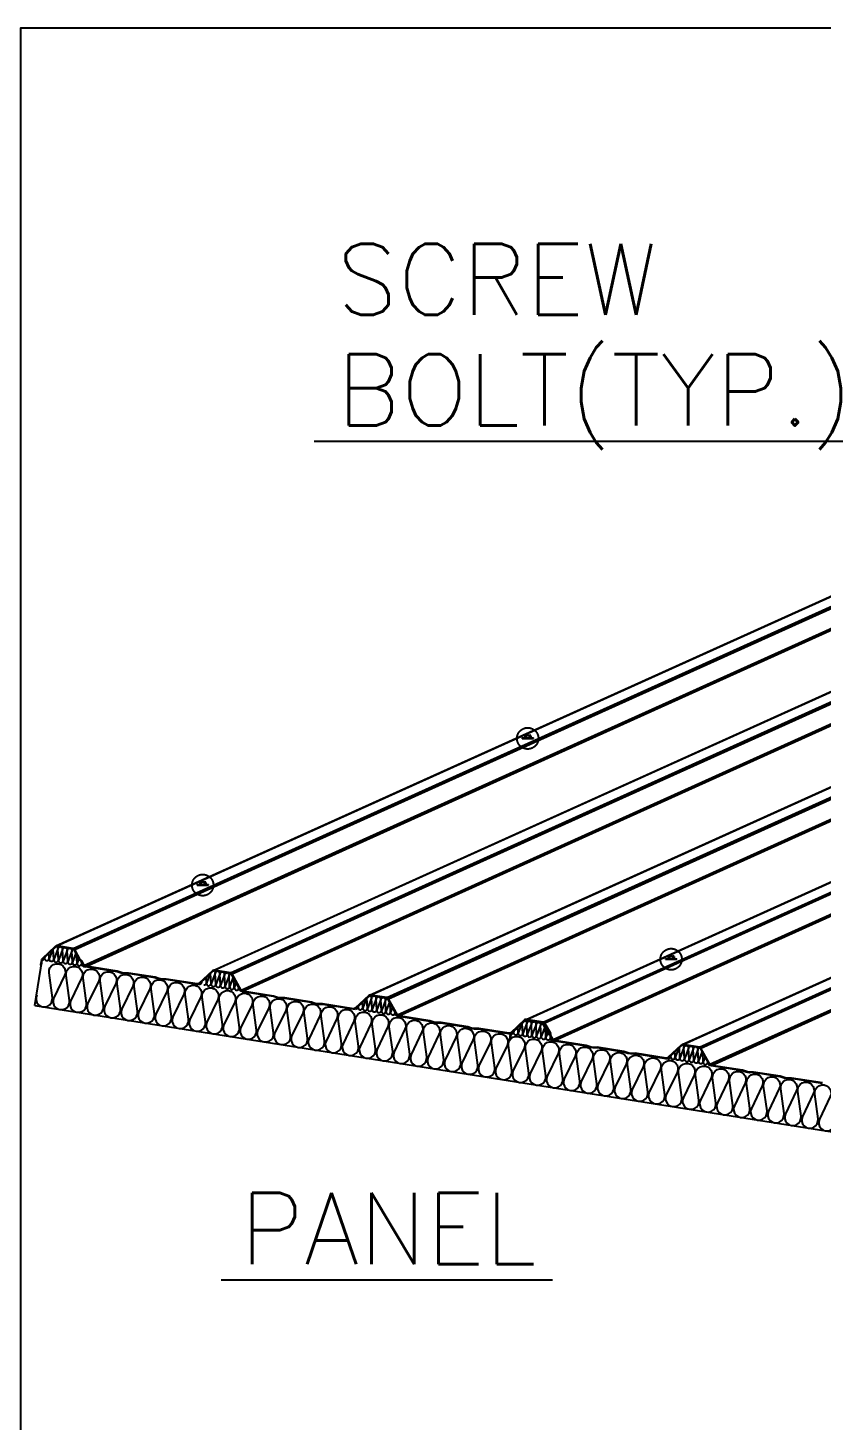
# Model space of a CAD drawing. Header units: metres. Extents: x -297536 to 1852864, y -630451 to -422551.
# Drawn here: x 1130566 to 1142245, y -596423 to -575917 of the extents above; entities that cross this region are included whole.
import ezdxf

# ---------------------------------------------------------------- set-up
doc = ezdxf.new("R2010")
doc.units = ezdxf.units.M
doc.header["$LTSCALE"] = 700
doc.linetypes.add('HID', pattern=[2.3, 1.5, -0.8])
for name, color, linetype in [('DIM', 7, 'Continuous'), ('INS', 8, 'Continuous'), ('TEX', 3, 'Continuous')]:
    doc.layers.add(name, color=color, linetype=linetype)
doc.styles.add('WHGTXT', font='romans.shx', dxfattribs={"bigfont": 'WHGTXT.shx'})

msp = doc.modelspace()

# ---------------------------------------------------------------- linework, layer by layer
at = {"color": 8}
for p, q in [((1130980, -589439), (1149689.8, -580991.8)), ((1130994.1, -589438), (1149698.6, -580993.2)), ((1131235.1, -589476.2), (1149939.6, -581031.3)), ((1131248.3, -589481.5), (1149958.1, -581034.3)), ((1131257.8, -589492), (1149982.4, -581038.1)), ((1131388.8, -589729.1), (1150468.1, -581115)), ((1131398.3, -589739.7), (1150492.4, -581118.9)), ((1131411.4, -589745), (1150510.9, -581121.8)), ((1133295.3, -589798.6), (1151993.5, -581356.6)), ((1133309.5, -589797.6), (1152002.3, -581358)), ((1133550.5, -589835.8), (1152243.4, -581396.2)), ((1133563.6, -589841.1), (1152261.8, -581399.1)), ((1133573.1, -589851.7), (1152286.1, -581403)), ((1133704.2, -590088.7), (1152771.9, -581479.9)), ((1133713.6, -590099.3), (1152796.2, -581483.8)), ((1133726.8, -590104.6), (1152814.6, -581486.7)), ((1135597.2, -590163.2), (1154295.4, -581721.2)), ((1135611.3, -590162.2), (1154304.2, -581722.6)), ((1135852.4, -590200.4), (1154545.2, -581760.8)), ((1135865.5, -590205.7), (1154563.7, -581763.7)), ((1135875, -590216.3), (1154588, -581767.6)), ((1136006, -590453.3), (1155073.7, -581844.5)), ((1136015.5, -590463.9), (1155098.1, -581848.4)), ((1136028.7, -590469.2), (1155116.5, -581851.3)), ((1137900.7, -590520), (1156585.7, -582084)), ((1137909.8, -590521.3), (1156594.5, -582085.4)), ((1138150.8, -590559.5), (1156835.6, -582123.5)), ((1138166.5, -590563.6), (1156854, -582126.5)), ((1138177.6, -590573.4), (1156878.3, -582130.3)), ((1138297.8, -590815.4), (1157364.1, -582207.3)), ((1138306.8, -590826.2), (1157388.4, -582211.1)), ((1138319.1, -590831.9), (1157406.8, -582214)), ((1140198.3, -590891.9), (1158896.4, -582450)), ((1140212.4, -590891), (1158905.3, -582451.4)), ((1140453.4, -590929.1), (1159146.3, -582489.5)), ((1140466.6, -590934.4), (1159164.8, -582492.5)), ((1140476.1, -590945), (1159189.1, -582496.3)), ((1140607.1, -591182.1), (1159674.8, -582573.2)), ((1140616.6, -591192.6), (1159699.1, -582577.1)), ((1140629.7, -591197.9), (1159717.6, -582580))]:
    msp.add_line(p, q, dxfattribs=at)
for p, q in [((1142710, -582011.6), (1134781.5, -582011.6)), ((1138289.2, -594362.7), (1133414.3, -594362.7))]:
    msp.add_line(p, q)
at = {"color": 1}
for p, q in [((1137841.1, -586382.3), (1137841.1, -586375.3)), ((1137841.1, -586375.3), (1138009.1, -586375.3)), ((1137841.1, -586382.3), (1138009.1, -586382.3)), ((1137881, -586343.8), (1137881, -586375.3)), ((1137892, -586336.8), (1137958.2, -586336.8)), ((1137903, -586343.8), (1137903, -586375.3)), ((1137947.1, -586343.8), (1137947.1, -586375.3)), ((1137969.2, -586343.8), (1137969.2, -586375.3)), ((1138009.1, -586382.3), (1138009.1, -586375.3)), ((1133096.1, -588504.1), (1133096.1, -588535.6)), ((1133107.1, -588497.1), (1133173.2, -588497.1)), ((1133118.1, -588504.1), (1133118.1, -588535.6)), ((1133162.2, -588504.1), (1133162.2, -588535.6)), ((1133184.3, -588504.1), (1133184.3, -588535.6)), ((1133056.2, -588542.6), (1133056.2, -588535.6)), ((1133056.2, -588535.6), (1133224.2, -588535.6)), ((1133056.2, -588542.6), (1133224.2, -588542.6)), ((1133224.2, -588542.6), (1133224.2, -588535.6)), ((1139952.1, -589634.8), (1139952.1, -589627.8)), ((1139952.1, -589627.8), (1140120.1, -589627.8)), ((1139952.1, -589634.8), (1140120.1, -589634.8)), ((1139992, -589596.3), (1139992, -589627.8)), ((1140003, -589589.3), (1140069.2, -589589.3)), ((1140014, -589596.3), (1140014, -589627.8)), ((1140058.1, -589596.3), (1140058.1, -589627.8)), ((1140080.2, -589596.3), (1140080.2, -589627.8)), ((1140120.1, -589634.8), (1140120.1, -589627.8))]:
    msp.add_line(p, q, dxfattribs=at)
at = {"color": 5}
msp.add_lwpolyline([(1165464.2, -610917.4), (1130464.2, -610917.4), (1130464.2, -575917.3), (1165464.2, -575917.3)], close=True, dxfattribs=at)
at = {"color": 8}
for points in [[(1138215.5, -590659), (1138208.2, -590663.1), (1138248.8, -590736.6, 1), (1138263.5, -590728.4), (1138179.4, -590576.3, 0.2311749), (1138156.8, -590560.4), (1137903.8, -590520.4, 0.2311749), (1137877.4, -590528.4), (1137675, -590717.7, -0.2311749), (1137648.5, -590725.8), (1137204.7, -590655.5), (1137144.4, -590656.5), (1137099.4, -590649.4), (1137042.3, -590629.7), (1136648.4, -590567.3), (1136588, -590568.4), (1136543.1, -590561.3), (1136486, -590541.6), (1136028.7, -590469.2, -0.2311749), (1136006, -590453.3), (1135875, -590216.3, 0.2311749), (1135852.4, -590200.4), (1135611.3, -590162.2, 0.2311749), (1135584.9, -590170.3), (1135387, -590355.3, -0.2311749), (1135360.6, -590363.4), (1134903.3, -590291), (1134842.9, -590292), (1134798, -590284.9), (1134740.9, -590265.2), (1134346.9, -590202.8), (1134286.6, -590203.9), (1134241.6, -590196.8), (1134184.5, -590177.1), (1133726.8, -590104.6, -0.2311749), (1133704.2, -590088.7), (1133573.1, -589851.7, 0.2311749), (1133550.5, -589835.8), (1133309.5, -589797.6, 0.2311749), (1133283, -589805.7), (1133085.1, -589990.7, -0.2311749), (1133058.7, -589998.8), (1132601.9, -589926.4), (1132541.5, -589927.5), (1132496.5, -589920.4), (1132439.4, -589900.7), (1132045.5, -589838.3), (1131985.1, -589839.4), (1131940.2, -589832.3), (1131883.1, -589812.6), (1131417.9, -589738.9, -0.2311749), (1131395.3, -589723.1), (1131358.6, -589656.7, 0.2311749), (1131352.1, -589652.1), (1131347.7, -589651.4, -0.2311749), (1131341.2, -589646.8), (1131255.4, -589491.7, 0.2311749), (1131232.8, -589475.8), (1130996.5, -589438.4, 0.2311749), (1130970, -589446.5), (1130775.3, -589628.5, 0.1670433), (1130765.7, -589646.6), (1130754.3, -589718.8), (1130762.5, -589720.1)], [(1138256.2, -590732.5), (1138172.1, -590580.3, 0.2311749), (1138155.5, -590568.7), (1137902.5, -590528.6, 0.2311749), (1137883.1, -590534.6), (1137680.7, -590723.8, -0.2311749), (1137647.2, -590734), (1137204.2, -590663.9), (1137143.8, -590664.9), (1137097.4, -590657.6), (1137040.3, -590637.9), (1136647.8, -590575.8), (1136587.4, -590576.8), (1136541, -590569.5), (1136483.9, -590549.8), (1136027.4, -590477.5, -0.2311749), (1135998.7, -590457.4), (1135871.6, -590227.5, 0.2311749), (1135842.9, -590207.4), (1135618.1, -590171.8, 0.2311749), (1135584.7, -590182.1), (1135392.8, -590361.4, -0.2311749), (1135359.3, -590371.7), (1134902.7, -590299.4), (1134842.3, -590300.4), (1134795.9, -590293.1), (1134738.8, -590273.4), (1134346.4, -590211.2), (1134286, -590212.3), (1134239.6, -590205), (1134182.5, -590185.3), (1133725.5, -590112.9, -0.2311749), (1133696.8, -590092.8), (1133569.7, -589862.9, 0.2311749), (1133541.1, -589842.8), (1133316.2, -589807.2, 0.2311749), (1133282.8, -589817.5), (1133090.9, -589996.8, -0.2311749), (1133057.4, -590007.1), (1132601.3, -589934.8), (1132540.9, -589935.9), (1132494.5, -589928.6), (1132437.4, -589908.9), (1132044.9, -589846.7), (1131984.5, -589847.8), (1131938.1, -589840.4), (1131881, -589820.8), (1131416.6, -589747.2, -0.2311749), (1131388, -589727.1), (1131351.3, -589660.8, 0.2311749), (1131350.8, -589660.4), (1131346.4, -589659.7, -0.2311749), (1131333.8, -589650.9), (1131248.1, -589495.7, 0.2311749), (1131231.5, -589484.1), (1130995.1, -589446.7, 0.2311749), (1130975.8, -589452.6), (1130781, -589634.6, 0.1670433), (1130774, -589647.9), (1130762.5, -589720.1)], [(1130697.2, -590165, 1.34), (1130927.1, -590201.4), (1130877.7, -589836, -1.34), (1131107.5, -589872.5), (1130947.7, -590204.7), (1130947.7, -590204.7, 1.34), (1131177.6, -590241.1), (1131128.2, -589875.7, -1.34), (1131358, -589912.1), (1131198.2, -590244.3), (1131198.2, -590244.3, 1.34), (1131428.1, -590280.7), (1131378.7, -589915.4, -1.34), (1131608.5, -589951.8), (1131448.7, -590284), (1131448.7, -590284, 1.34), (1131678.6, -590320.4), (1131629.2, -589955.1, -1.34), (1131859, -589991.5), (1131699.2, -590323.7), (1131699.2, -590323.7, 1.34), (1131929.1, -590360.1), (1131879.7, -589994.8, -1.34), (1132109.5, -590031.2), (1131949.7, -590363.4), (1131949.7, -590363.4, 1.34), (1132179.6, -590399.8), (1132130.2, -590034.4, -1.34), (1132360, -590070.8), (1132200.2, -590403), (1132200.2, -590403, 1.34), (1132430.1, -590439.4), (1132380.7, -590074.1, -1.34), (1132610.5, -590110.5), (1132450.7, -590442.7), (1132450.7, -590442.7, 1.34), (1132680.6, -590479.1), (1132631.2, -590113.8, -1.34), (1132861, -590150.2), (1132701.2, -590482.4), (1132701.2, -590482.4, 1.34), (1132931.1, -590518.8), (1132881.7, -590153.5, -1.34), (1133111.5, -590189.9), (1132951.7, -590522.1), (1132951.7, -590522.1, 1.34), (1133181.5, -590558.5), (1133132.2, -590193.1, -1.34), (1133362, -590229.5), (1133202.2, -590561.7), (1133202.2, -590561.7, 1.34), (1133432, -590598.1), (1133382.7, -590232.8, -1.34), (1133612.5, -590269.2), (1133452.7, -590601.4), (1133452.7, -590601.4, 1.34), (1133682.5, -590637.8), (1133633.2, -590272.5, -1.34), (1133863, -590308.9), (1133703.2, -590641.1), (1133703.2, -590641.1, 1.34), (1133933, -590677.5), (1133883.7, -590312.2, -1.34), (1134113.5, -590348.6), (1133953.7, -590680.8), (1133953.7, -590680.8, 1.34), (1134183.5, -590717.2), (1134134.2, -590351.8, -1.34), (1134364, -590388.2), (1134204.2, -590720.4), (1134204.2, -590720.4, 1.34), (1134434, -590756.8), (1134384.7, -590391.5, -1.34), (1134614.5, -590427.9), (1134454.7, -590760.1), (1134454.7, -590760.1, 1.34), (1134684.5, -590796.5), (1134635.2, -590431.2, -1.34), (1134865, -590467.6), (1134705.2, -590799.8), (1134705.2, -590799.8, 1.34), (1134935, -590836.2), (1134885.6, -590470.9, -1.34), (1135115.5, -590507.3), (1134955.7, -590839.5), (1134955.7, -590839.5, 1.34), (1135185.5, -590875.9), (1135136.1, -590510.5, -1.34), (1135366, -590546.9), (1135206.2, -590879.1), (1135206.2, -590879.1, 1.34), (1135436, -590915.5), (1135386.6, -590550.2, -1.34), (1135616.5, -590586.6), (1135456.7, -590918.8), (1135456.7, -590918.8, 1.34), (1135686.5, -590955.2), (1135637.1, -590589.9, -1.34), (1135867, -590626.3), (1135707.2, -590958.5), (1135707.2, -590958.5, 1.34), (1135937, -590994.9), (1135887.6, -590629.6, -1.34), (1136117.5, -590666), (1135957.7, -590998.2), (1135957.7, -590998.2, 1.34), (1136187.5, -591034.6), (1136138.1, -590669.2, -1.34), (1136368, -590705.6), (1136208.2, -591037.8), (1136208.2, -591037.8, 1.34), (1136438, -591074.2), (1136388.6, -590708.9, -1.34), (1136618.5, -590745.3), (1136458.7, -591077.5), (1136458.7, -591077.5, 1.34), (1136688.5, -591113.9), (1136639.1, -590748.6, -1.34), (1136869, -590785), (1136709.2, -591117.2), (1136709.2, -591117.2, 1.34), (1136939, -591153.6), (1136889.6, -590788.3, -1.34), (1137119.5, -590824.7), (1136959.7, -591156.9), (1136959.7, -591156.9, 1.34), (1137189.5, -591193.3), (1137140.1, -590827.9, -1.34), (1137370, -590864.3), (1137210.2, -591196.5), (1137210.2, -591196.5, 1.34), (1137440, -591232.9), (1137390.6, -590867.6, -1.34), (1137620.5, -590904), (1137460.7, -591236.2), (1137460.7, -591236.2, 1.34), (1137690.5, -591272.6), (1137641.1, -590907.3, -1.34), (1137871, -590943.7), (1137711.2, -591275.9), (1137711.2, -591275.9, 1.34), (1137941, -591312.3), (1137891.6, -590947, -1.34), (1138121.5, -590983.4), (1137961.7, -591315.6), (1137961.7, -591315.6, 1.34), (1138191.5, -591352), (1138142.1, -590986.6, -1.34), (1138372, -591023), (1138212.2, -591355.2), (1138212.2, -591355.2, 1.34), (1138442, -591391.6), (1138392.6, -591026.3, -1.34), (1138622.5, -591062.7), (1138462.7, -591394.9), (1138462.7, -591394.9, 1.34), (1138692.5, -591431.3), (1138643.1, -591066, -1.34), (1138873, -591102.4), (1138713.2, -591434.6), (1138713.2, -591434.6, 1.34), (1138943, -591471), (1138893.6, -591105.7, -1.34), (1139123.5, -591142.1), (1138963.7, -591474.3), (1138963.7, -591474.3, 1.34), (1139193.5, -591510.7), (1139144.1, -591145.3, -1.34), (1139374, -591181.7), (1139214.1, -591513.9), (1139214.1, -591513.9, 1.34), (1139444, -591550.3), (1139394.6, -591185, -1.34), (1139624.5, -591221.4), (1139464.6, -591553.6), (1139464.6, -591553.6, 1.34), (1139694.5, -591590), (1139645.1, -591224.7, -1.34), (1139875, -591261.1), (1139715.1, -591593.3), (1139715.1, -591593.3, 1.34), (1139945, -591629.7), (1139895.6, -591264.4, -1.34), (1140125.5, -591300.8), (1139965.6, -591633), (1139965.6, -591633, 1.34), (1140195.5, -591669.4), (1140146.1, -591304, -1.34), (1140376, -591340.4), (1140216.1, -591672.6), (1140216.1, -591672.6, 1.34), (1140446, -591709), (1140396.6, -591343.7, -1.34), (1140626.5, -591380.1), (1140466.6, -591712.3), (1140466.6, -591712.3, 1.34), (1140696.5, -591748.7), (1140647.1, -591383.4, -1.34), (1140877, -591419.8), (1140717.1, -591752), (1140717.1, -591752, 1.34), (1140947, -591788.4), (1140897.6, -591423.1, -1.34), (1141127.5, -591459.5), (1140967.6, -591791.7), (1140967.6, -591791.7, 1.34), (1141197.5, -591828.1), (1141148.1, -591462.7, -1.34), (1141378, -591499.1), (1141218.1, -591831.3), (1141218.1, -591831.3, 1.34), (1141448, -591867.7), (1141398.6, -591502.4, -1.34), (1141628.5, -591538.8), (1141468.6, -591871), (1141468.6, -591871, 1.34), (1141698.5, -591907.4), (1141649.1, -591542.1, -1.34), (1141879, -591578.5), (1141719.1, -591910.7), (1141719.1, -591910.7, 1.34), (1141949, -591947.1), (1141899.6, -591581.8, -1.34), (1142129.5, -591618.2), (1141969.6, -591950.4), (1141969.6, -591950.4, 1.34), (1142199.5, -591986.8), (1142150.1, -591621.4, -1.34), (1142380, -591657.8), (1142220.1, -591990), (1142220.1, -591990, 1.34), (1142450, -592026.4)], [(1142263.5, -591456.7), (1141806.2, -591384.3), (1141745.9, -591385.3), (1141700.9, -591378.2), (1141643.8, -591358.5), (1141249.9, -591296.2), (1141189.5, -591297.2), (1141144.6, -591290.1), (1141087.5, -591270.4), (1140629.7, -591197.9, -0.2311749), (1140607.1, -591182.1), (1140476.1, -590945, 0.2311749), (1140453.4, -590929.1), (1140212.4, -590891, 0.2311749), (1140186, -590899.1), (1139988.1, -591084, -0.2311749), (1139961.7, -591092.1), (1139504.8, -591019.8), (1139444.4, -591020.8), (1139399.5, -591013.7), (1139342.4, -590994), (1138948.4, -590931.6), (1138888.1, -590932.7), (1138843.1, -590925.6), (1138786, -590905.9), (1138320.9, -590832.2, -0.2311749), (1138298.3, -590816.4), (1138261.6, -590750, 0.2311749), (1138255, -590745.4), (1138250.7, -590744.7, -0.2311749), (1138244.1, -590740.2), (1138158.4, -590585, 0.2311749), (1138135.7, -590569.1), (1137899.4, -590531.7, 0.2311749), (1137873, -590539.8), (1137678.2, -590721.8, 0.1670433), (1137668.6, -590739.9), (1137657.2, -590812.1), (1137665.5, -590813.5)], [(1142262.2, -591465), (1141805.7, -591392.7), (1141745.3, -591393.7), (1141698.9, -591386.4), (1141641.8, -591366.7), (1141249.3, -591304.6), (1141188.9, -591305.6), (1141142.5, -591298.3), (1141085.4, -591278.6), (1140628.4, -591206.2, -0.2311749), (1140599.8, -591186.1), (1140472.7, -590956.2, 0.2311749), (1140444, -590936.1), (1140219.2, -590900.5, 0.2311749), (1140185.7, -590910.8), (1139993.8, -591090.2, -0.2311749), (1139960.3, -591100.4), (1139504.2, -591028.2), (1139443.8, -591029.2), (1139397.4, -591021.9), (1139340.3, -591002.2), (1138947.9, -590940), (1138887.5, -590941.1), (1138841.1, -590933.8), (1138784, -590914.1), (1138319.6, -590840.5, -0.2311749), (1138290.9, -590820.4), (1138254.2, -590754.1, 0.2311749), (1138253.7, -590753.7), (1138249.4, -590753, -0.2311749), (1138236.8, -590744.2), (1138151, -590589.1, 0.2311749), (1138134.4, -590577.4), (1137898.1, -590540, 0.2311749), (1137878.7, -590545.9), (1137684, -590728, 0.1670433), (1137676.9, -590741.2), (1137665.5, -590813.5)]]:
    msp.add_lwpolyline(points, format="xyb", dxfattribs=at)
at = {"color": 1, "linetype": 'HID', "ltscale": 10}
for centre in [(1137925.1, -586382.3), (1133140.2, -588542.6), (1140036.1, -589634.8)]:
    msp.add_circle(centre, 157.2, dxfattribs=at)
at = {"color": 1}
for centre, radius, start, end in [((1137892, -586348.9), 12.2, 25.17539, 154.82461), ((1137925.1, -586375), 38.2, 54.77484, 125.22516), ((1137958.2, -586348.9), 12.2, 25.17539, 154.82461), ((1133107.1, -588509.3), 12.2, 25.17539, 154.82461), ((1133140.2, -588535.3), 38.2, 54.77484, 125.22516), ((1133173.2, -588509.3), 12.2, 25.17539, 154.82461), ((1140003, -589601.5), 12.2, 25.17539, 154.82461), ((1140036.1, -589627.5), 38.2, 54.77484, 125.22516), ((1140069.2, -589601.5), 12.2, 25.17539, 154.82461)]:
    msp.add_arc(centre, radius, start, end, dxfattribs=at)
at = {"layer": 'DIM'}
msp.add_lwpolyline([(1133414.3, -590753.2, 0, 240.1, 0), (1133414.3, -591473.4, 0, 0, 0), (1133414.3, -594362.7, 0, 0, 0)], format="xyseb", dxfattribs=at)
at = {"layer": 'INS'}
for q in [(1130774.4, -589645.5), (1145904.2, -592731.4)]:
    msp.add_line((1130667.8, -590318.2), q, dxfattribs=at)
for points in [[(1130929.7, -589495.7), (1130879.5, -589625.7, 0.4142136), (1130908.3, -589665.3)], [(1130908.3, -589665.3, 0.4142136), (1130947.9, -589636.5), (1130939.8, -589486.2)], [(1130989.8, -589446.5, -0.3170595), (1131007.4, -589482.3), (1130947.9, -589636.5, 0.4142136), (1130976.7, -589676.1)], [(1130976.7, -589676.1, 0.4142136), (1131016.4, -589647.3), (1131007.4, -589482.3, -0.3329335), (1131037.2, -589453.3, -0.3329335)], [(1131056.5, -589456.4, -0.3329335), (1131075.9, -589493.1), (1131016.4, -589647.3, 0.4142136), (1131045.2, -589687)], [(1131045.2, -589687, 0.4142136), (1131084.8, -589658.2), (1131075.9, -589493.1, -0.3329335), (1131105.6, -589464.2, -0.3329335)], [(1131124.9, -589467.2, -0.3329335), (1131144.3, -589503.9), (1131084.8, -589658.2, 0.4142136), (1131113.6, -589697.8)], [(1131113.6, -589697.8, 0.4142136), (1131153.2, -589669), (1131144.3, -589503.9, -0.3329335), (1131174.1, -589475, -0.3329335)], [(1131193.3, -589478.1, -0.3329335), (1131212.7, -589514.8), (1131153.2, -589669, 0.4142136), (1131182, -589708.6)], [(1131182, -589708.6, 0.4142136), (1131221.6, -589679.8), (1131212.7, -589514.8, -0.3025964), (1131238.7, -589486.5, -0.2911333)], [(1130775, -589644, 0.384847), (1130811.1, -589614.8), (1130810.7, -589606.9)], [(1130816.1, -589601.8), (1130811.1, -589614.8, 0.4142136), (1130839.9, -589654.5)], [(1130839.9, -589654.5, 0.4142136), (1130879.5, -589625.7), (1130875.2, -589546.6)], [(1131274.3, -589543.2), (1131221.6, -589679.8, 0.4142136), (1131250.4, -589719.5)], [(1131250.4, -589719.5, 0.4142136), (1131290, -589690.7), (1131282.9, -589558.8)], [(1131317.1, -589620.6), (1131290, -589690.7, 0.4142136), (1131318.8, -589730.3)], [(1131318.8, -589730.3, 0.4142136), (1131358.5, -589701.5), (1131356.8, -589670.8)], [(1131364.8, -589685.2), (1131358.5, -589701.5, 0.5302596), (1131400.3, -589740.7)], [(1133155.2, -590014.1, 0.4142136), (1133194.9, -589985.3), (1133190.5, -589903.8)], [(1133246.6, -589851.3), (1133194.9, -589985.3, 0.4142136), (1133223.7, -590024.9)], [(1133223.7, -590024.9, 0.4142136), (1133263.3, -589996.1), (1133255, -589843.4)], [(1133306.5, -589806.9, -0.3045143), (1133322.8, -589841.9), (1133263.3, -589996.1, 0.4142136), (1133292.1, -590035.8)], [(1133292.1, -590035.8, 0.4142136), (1133331.7, -590007), (1133322.8, -589841.9, -0.3329335), (1133352.6, -589813, -0.3329335)], [(1133371.8, -589816, -0.3329335), (1133391.2, -589852.7), (1133331.7, -590007, 0.4142136), (1133360.5, -590046.6)], [(1133360.5, -590046.6, 0.4142136), (1133400.1, -590017.8), (1133391.2, -589852.7, -0.3329335), (1133421, -589823.8, -0.3329335)], [(1133440.2, -589826.9, -0.3329335), (1133459.6, -589863.6), (1133400.1, -590017.8, 0.4142136), (1133428.9, -590057.4)], [(1133428.9, -590057.4, 0.4142136), (1133468.6, -590028.6), (1133459.6, -589863.6, -0.3329335), (1133489.4, -589834.6, -0.3329335)], [(1133508.7, -589837.7, -0.3329335), (1133528.1, -589874.4), (1133468.6, -590028.6, 0.4142136), (1133497.3, -590068.3)], [(1133497.3, -590068.3, 0.4142136), (1133537, -590039.5), (1133528.1, -589874.4, -0.2911333), (1133552.7, -589846.5, -0.2911333)], [(1133590.6, -589900.6), (1133537, -590039.5, 0.4142136), (1133565.8, -590079.1)], [(1133565.8, -590079.1, 0.4142136), (1133605.4, -590050.3), (1133598, -589914.1)], [(1133086.8, -590003.2, 0.4142136), (1133126.4, -589974.5), (1133125.9, -589964.1)], [(1133633.3, -589977.9), (1133605.4, -590050.3, 0.4142136), (1133634.2, -590089.9)], [(1133634.2, -590089.9, 0.4142136), (1133673.8, -590061.2), (1133673.2, -590050.1)], [(1133676.1, -590055.3), (1133673.8, -590061.2, 0.4142136), (1133702.6, -590100.8)], [(1135388.3, -590367.8, 0.4142136), (1135427.9, -590339), (1135427.3, -590328.6)], [(1135434.5, -590322), (1135427.9, -590339, 0.4142136), (1135456.7, -590378.6)], [(1135456.7, -590378.6, 0.4142136), (1135496.3, -590349.8), (1135491.9, -590268.3)], [(1135548, -590215.8), (1135496.3, -590349.8, 0.4142136), (1135525.1, -590389.4)], [(1135525.1, -590389.4, 0.4142136), (1135564.7, -590360.6), (1135556.5, -590207.9)], [(1135608, -590171.4, -0.3045143), (1135624.2, -590206.4), (1135564.7, -590360.6, 0.4142136), (1135593.5, -590400.3)], [(1135593.5, -590400.3, 0.4142136), (1135633.2, -590371.5), (1135624.2, -590206.4, -0.3329335), (1135654, -590177.5, -0.3329335)], [(1135673.3, -590180.5, -0.3329335), (1135692.7, -590217.2), (1135633.2, -590371.5, 0.4142136), (1135661.9, -590411.1)], [(1135661.9, -590411.1, 0.4142136), (1135701.6, -590382.3), (1135692.7, -590217.2, -0.3329335), (1135722.4, -590188.3, -0.3329335)], [(1135741.7, -590191.4, -0.3329335), (1135761.1, -590228.1), (1135701.6, -590382.3, 0.4142136), (1135730.4, -590421.9)], [(1135730.4, -590421.9, 0.4142136), (1135770, -590393.2), (1135761.1, -590228.1, -0.3329335), (1135790.9, -590199.2, -0.3329335)], [(1135810.1, -590202.2, -0.3329335), (1135829.5, -590238.9), (1135770, -590393.2, 0.4142136), (1135798.8, -590432.8)], [(1135798.8, -590432.8, 0.4142136), (1135838.4, -590404), (1135829.5, -590238.9, -0.2911333), (1135854.1, -590211.1, -0.2911333)], [(1135892, -590265.1), (1135838.4, -590404, 0.4142136), (1135867.2, -590443.6)], [(1135867.2, -590443.6, 0.4142136), (1135906.8, -590414.8), (1135899.5, -590278.6)], [(1135934.8, -590342.5), (1135906.8, -590414.8, 0.4142136), (1135935.6, -590454.5)], [(1135935.6, -590454.5, 0.4142136), (1135975.3, -590425.7), (1135974.7, -590414.7)], [(1135977.5, -590419.8), (1135975.3, -590425.7, 0.4142136), (1136004.1, -590465.3)], [(1137892.8, -590539.8, -0.3170595), (1137910.4, -590575.6), (1137850.9, -590729.8, 0.4142136), (1137879.7, -590769.4)], [(1137879.7, -590769.4, 0.4142136), (1137919.3, -590740.7), (1137910.4, -590575.6, -0.3329335), (1137940.2, -590546.7, -0.3329335)], [(1137959.4, -590549.7, -0.3329335), (1137978.8, -590586.4), (1137919.3, -590740.7, 0.4142136), (1137948.1, -590780.3)], [(1137948.1, -590780.3, 0.4142136), (1137987.7, -590751.5), (1137978.8, -590586.4, -0.3329335), (1138008.6, -590557.5, -0.3329335)], [(1138027.8, -590560.5, -0.3329335), (1138047.2, -590597.3), (1137987.7, -590751.5, 0.4142136), (1138016.5, -590791.1)], [(1137677.9, -590737.3, 0.384847), (1137714, -590708.1), (1137713.6, -590700.2)], [(1137719.1, -590695.2), (1137714, -590708.1, 0.4142136), (1137742.8, -590747.8)], [(1137742.8, -590747.8, 0.4142136), (1137782.5, -590719), (1137778.2, -590639.9)], [(1137832.6, -590589), (1137782.5, -590719, 0.4142136), (1137811.3, -590758.6)], [(1137811.3, -590758.6, 0.4142136), (1137850.9, -590729.8), (1137842.8, -590579.5)], [(1138016.5, -590791.1, 0.4142136), (1138056.2, -590762.3), (1138047.2, -590597.3, -0.3329335), (1138077, -590568.3, -0.3329335)], [(1138096.3, -590571.4, -0.3329335), (1138115.6, -590608.1), (1138056.2, -590762.3, 0.4142136), (1138084.9, -590802)], [(1138084.9, -590802, 0.4142136), (1138124.6, -590773.2), (1138115.6, -590608.1, -0.3025964), (1138141.7, -590579.9, -0.2911333)], [(1138177.3, -590636.6), (1138124.6, -590773.2, 0.4142136), (1138153.4, -590812.8)], [(1138153.4, -590812.8, 0.4142136), (1138193, -590784), (1138185.9, -590652.1)], [(1138220, -590713.9), (1138193, -590784, 0.4142136), (1138221.8, -590823.6)], [(1138221.8, -590823.6, 0.4142136), (1138261.4, -590794.8), (1138259.8, -590764.1)], [(1138267.7, -590778.5), (1138261.4, -590794.8, 0.5302596), (1138303.3, -590834)], [(1140149.5, -590944.6), (1140097.8, -591078.6, 0.4142136), (1140126.6, -591118.2)], [(1140126.6, -591118.2, 0.4142136), (1140166.2, -591089.5), (1140158, -590936.7)], [(1140209.5, -590900.2, -0.3045143), (1140225.7, -590935.2), (1140166.2, -591089.5, 0.4142136), (1140195, -591129.1)], [(1140195, -591129.1, 0.4142136), (1140234.7, -591100.3), (1140225.7, -590935.2, -0.3329335), (1140255.5, -590906.3, -0.3329335)], [(1140274.8, -590909.3, -0.3329335), (1140294.2, -590946.1), (1140234.7, -591100.3, 0.4142136), (1140263.5, -591139.9)], [(1140263.5, -591139.9, 0.4142136), (1140303.1, -591111.1), (1140294.2, -590946.1, -0.3329335), (1140323.9, -590917.1, -0.3329335)], [(1140343.2, -590920.2, -0.3329335), (1140362.6, -590956.9), (1140303.1, -591111.1, 0.4142136), (1140331.9, -591150.8)], [(1140331.9, -591150.8, 0.4142136), (1140371.5, -591122), (1140362.6, -590956.9, -0.3329335), (1140392.4, -590928, -0.3329335)], [(1140411.6, -590931, -0.3329335), (1140431, -590967.7), (1140371.5, -591122, 0.4142136), (1140400.3, -591161.6)], [(1140400.3, -591161.6, 0.4142136), (1140439.9, -591132.8), (1140431, -590967.7, -0.2911333), (1140455.6, -590939.9, -0.2911333)], [(1139989.8, -591096.6, 0.4142136), (1140029.4, -591067.8), (1140028.8, -591057.4)], [(1140036, -591050.8), (1140029.4, -591067.8, 0.4142136), (1140058.2, -591107.4)], [(1140058.2, -591107.4, 0.4142136), (1140097.8, -591078.6), (1140093.4, -590997.1)], [(1140493.5, -590993.9), (1140439.9, -591132.8, 0.4142136), (1140468.7, -591172.4)], [(1140468.7, -591172.4, 0.4142136), (1140508.3, -591143.6), (1140501, -591007.4)], [(1140536.3, -591071.3), (1140508.3, -591143.6, 0.4142136), (1140537.1, -591183.3)], [(1140537.1, -591183.3, 0.4142136), (1140576.8, -591154.5), (1140576.2, -591143.5)], [(1140579, -591148.6), (1140576.8, -591154.5, 0.4142136), (1140605.6, -591194.1)]]:
    msp.add_lwpolyline(points, format="xyb", dxfattribs=at)

# ---------------------------------------------------------------- texts
at = {"layer": 'TEX', "style": 'WHGTXT'}
for s, p in [('SCREW', (1135109.9, -580146.4)), ('BOLT(TYP.)', (1135109.9, -581775.1)), ('PANEL', (1133688.4, -594126.2))]:
    msp.add_text(s, height=1050, dxfattribs=at).set_placement(p)

doc.saveas('drawing.dxf')
